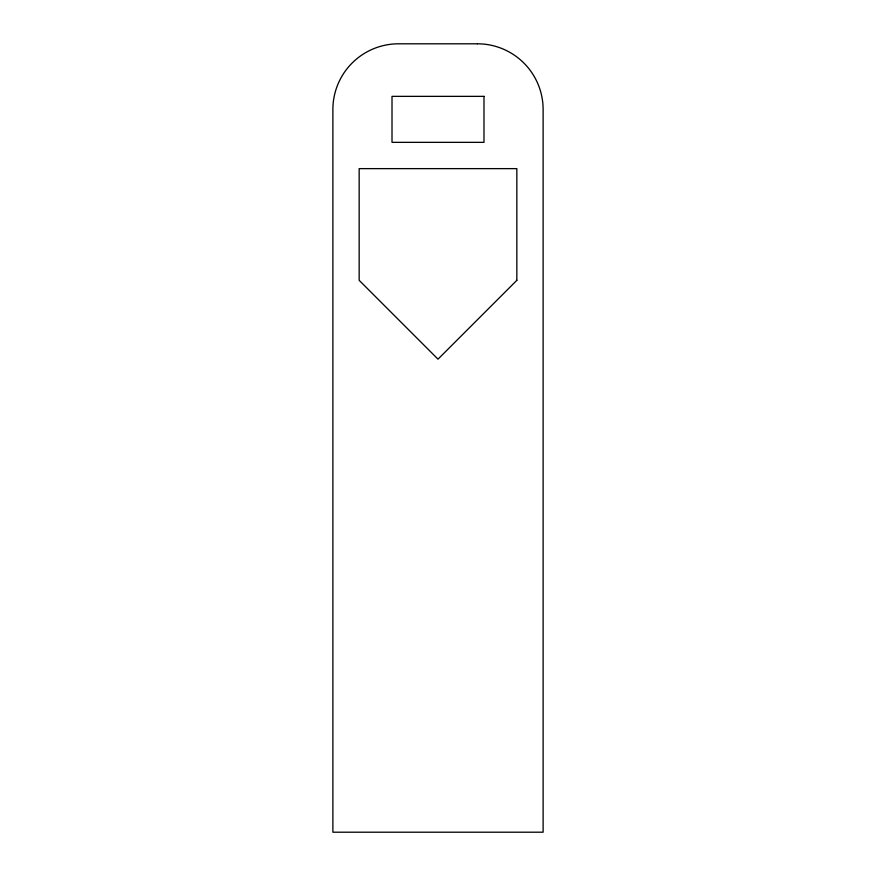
<?xml version="1.0" encoding="UTF-8"?>
<svg xmlns="http://www.w3.org/2000/svg" width="876" height="876" viewBox="0 0 876 876"><rect width="100%" height="100%" fill="white"/><g stroke="black" fill="none" stroke-linecap="round" stroke-linejoin="round"><path stroke-width="1.31" d="M516.84 280.32L438 359.16L359.16 280.32L359.16 168.63L516.84 168.63L516.84 280.32M477.42 43.8L398.58 43.8A65.7 65.7 0 0 0 332.88 109.5L332.88 832.2L543.12 832.2L543.12 109.5A65.7 65.7 0 0 0 477.42 43.8M483.99 96.36L392.01 96.36L392.01 142.35L483.99 142.35L483.99 96.36"/></g></svg>
